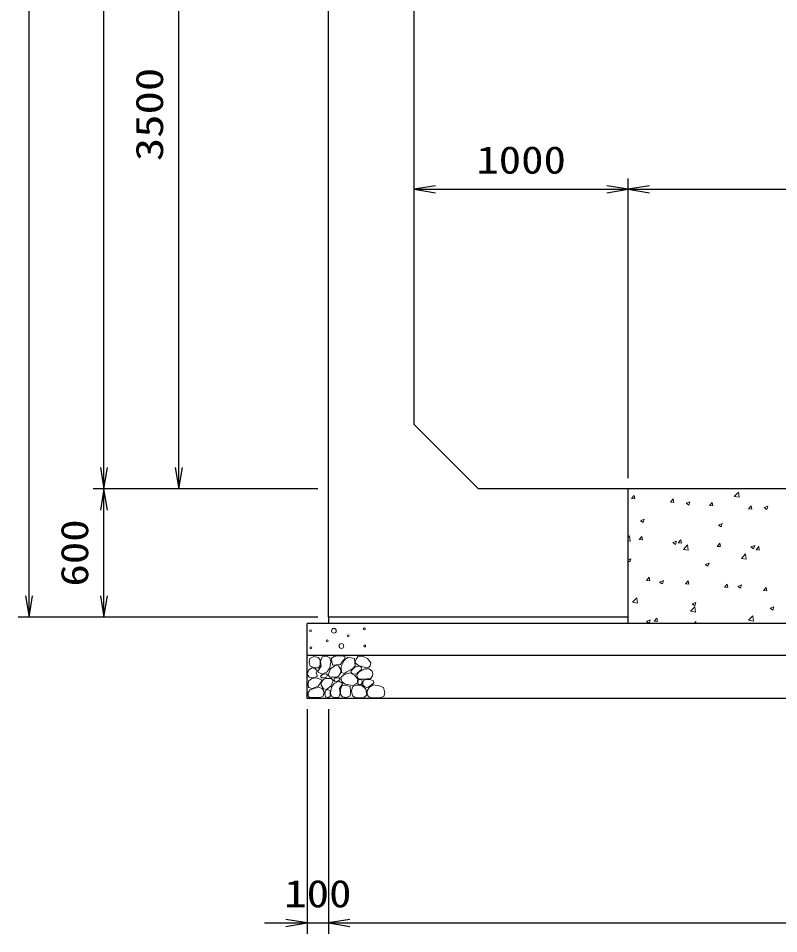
# Model space of a CAD drawing. Units: millimetres at full size. Extents: x 0 to 42050, y 0 to 29700.
# Drawn here: x 28675 to 32229, y 12170 to 16449 of the extents above; entities that cross this region are included whole.
import ezdxf
from ezdxf.enums import TextEntityAlignment as Align

# ---------------------------------------------------------------- set-up
doc = ezdxf.new("R2010")
doc.units = ezdxf.units.MM
for name, color, linetype, lineweight in [('D-DCR-HCHn', 4, 'Continuous', 9), ('D-STR-DIM', 7, 'Continuous', 25), ('D-STR-STRn', 1, 'Continuous', 25)]:
    doc.layers.add(name, color=color, linetype=linetype, lineweight=lineweight)
doc.styles.add('ＭＳ ゴシック', font='')
doc.styles.get('ＭＳ ゴシック').set_extended_font_data('MS Gothic')

# ---------------------------------------------------------------- blocks, each defined once
blk = doc.blocks.new('open_arrow')
at = {"color": 0, "linetype": 'Continuous', "lineweight": -2}
blk.add_lwpolyline([(7.5, 1.25), (0, 0), (7.5, -1.25)], dxfattribs=at)

msp = doc.modelspace()

# ---------------------------------------------------------------- linework, layer by layer
at = {"layer": 'D-DCR-HCHn'}
for p, q in [((31541.168, 14203.815), (31553.413, 14218.408)), ((31556.468, 14202.403), (31553.531, 14218.324)), ((32020.862, 14214.217), (32040.645, 14234.836)), ((32020.89, 14214.16), (32043.48, 14210.656)), ((32043.457, 14210.678), (32040.651, 14234.8)), ((31541.174, 14203.8), (31556.356, 14202.472)), ((31723.352, 14187.876), (31735.598, 14202.469)), ((31723.358, 14187.861), (31738.54, 14186.533)), ((31738.651, 14186.463), (31735.715, 14202.384)), ((31795.871, 14182.481), (31813.656, 14189.308)), ((31795.898, 14182.444), (31808.533, 14173.922)), ((31808.547, 14173.925), (31813.697, 14189.274)), ((31905.537, 14171.936), (31917.782, 14186.53)), ((31905.542, 14171.922), (31920.724, 14170.594)), ((31920.835, 14170.522), (31917.898, 14186.444)), ((32087.722, 14155.997), (32099.967, 14170.591)), ((32103.019, 14154.582), (32100.082, 14170.503)), ((32160.903, 14162.138), (32178.687, 14168.965)), ((32173.578, 14153.582), (32178.728, 14168.931)), ((32087.726, 14155.983), (32102.908, 14154.655)), ((32160.929, 14162.101), (32173.564, 14153.579)), ((31582.455, 14100.558), (31600.24, 14107.385)), ((31582.482, 14100.521), (31595.116, 14091.999)), ((31595.131, 14092.002), (31600.281, 14107.351)), ((31947.486, 14080.215), (31965.271, 14087.042)), ((31947.513, 14080.179), (31960.147, 14071.656)), ((31960.162, 14071.659), (31965.312, 14087.008)), ((31525, 14021.987), (31532.162, 14029.452)), ((31525, 14006.824), (31534.996, 14005.274)), ((31534.974, 14005.295), (31532.168, 14029.417)), ((31576.411, 14012.758), (31588.656, 14027.351)), ((31576.417, 14012.744), (31591.599, 14011.415)), ((31591.709, 14011.346), (31588.772, 14027.267)), ((31734.07, 13998.292), (31751.854, 14005.119)), ((31734.096, 13998.256), (31746.731, 13989.734)), ((31746.745, 13989.737), (31751.895, 14005.086)), ((31758.596, 13996.819), (31770.841, 14011.412)), ((31758.601, 13996.805), (31773.783, 13995.476)), ((31773.893, 13995.406), (31770.956, 14011.327)), ((31940.781, 13980.88), (31953.026, 13995.473)), ((31956.077, 13979.465), (31953.14, 13995.387)), ((31783.458, 13966.791), (31803.241, 13987.41)), ((31783.486, 13966.735), (31806.075, 13963.231)), ((31806.053, 13963.253), (31803.247, 13987.375)), ((31940.785, 13980.866), (31955.967, 13979.537)), ((32099.101, 13977.95), (32116.886, 13984.777)), ((32099.127, 13977.913), (32111.762, 13969.391)), ((32111.776, 13969.394), (32116.926, 13984.743)), ((32122.965, 13964.941), (32135.21, 13979.534)), ((32122.969, 13964.926), (32138.151, 13963.598)), ((32138.26, 13963.525), (32135.324, 13979.446)), ((31525, 13918.038), (31538.438, 13923.196)), ((31525, 13913.419), (31533.314, 13907.811)), ((31533.329, 13907.814), (31538.479, 13923.163)), ((32054.537, 13924.748), (32074.32, 13945.367)), ((32054.565, 13924.692), (32077.155, 13921.188)), ((32077.132, 13921.21), (32074.326, 13945.333)), ((31885.685, 13896.027), (31903.469, 13902.854)), ((31885.711, 13895.991), (31898.345, 13887.469)), ((31898.359, 13887.471), (31903.51, 13902.82)), ((31611.655, 13821.701), (31623.9, 13836.294)), ((31626.95, 13820.289), (31624.013, 13836.21)), ((31611.66, 13821.687), (31626.842, 13820.359)), ((31672.268, 13814.104), (31690.053, 13820.931)), ((31672.294, 13814.068), (31684.929, 13805.546)), ((31684.943, 13805.549), (31690.093, 13820.898)), ((31793.839, 13805.762), (31806.084, 13820.355)), ((31793.844, 13805.748), (31809.026, 13804.42)), ((31809.134, 13804.349), (31806.197, 13820.27)), ((31976.024, 13789.823), (31988.269, 13804.416)), ((31976.028, 13789.809), (31991.21, 13788.481)), ((31991.318, 13788.408), (31988.381, 13804.33)), ((32037.299, 13793.761), (32055.084, 13800.588)), ((32037.325, 13793.725), (32049.96, 13785.203)), ((32049.974, 13785.206), (32055.124, 13800.555)), ((32158.209, 13773.884), (32170.454, 13788.477)), ((32173.502, 13772.468), (32170.565, 13788.389)), ((31546.054, 13719.365), (31565.837, 13739.983)), ((31568.649, 13715.827), (31565.843, 13739.949)), ((32158.212, 13773.87), (32173.394, 13772.542)), ((31546.081, 13719.31), (31568.671, 13715.806)), ((31817.133, 13677.322), (31836.916, 13697.941)), ((31823.883, 13711.838), (31841.668, 13718.665)), ((31823.909, 13711.803), (31836.543, 13703.281)), ((31836.557, 13703.284), (31841.707, 13718.633)), ((31839.728, 13673.785), (31836.922, 13697.907)), ((32188.914, 13691.496), (32206.699, 13698.323)), ((32201.588, 13682.941), (32206.738, 13698.29)), ((31817.16, 13677.267), (31839.75, 13673.763)), ((32088.212, 13635.28), (32107.995, 13655.899)), ((32110.807, 13631.742), (32108.001, 13655.865)), ((32188.939, 13691.46), (32201.574, 13682.938)), ((31610.466, 13629.916), (31628.251, 13636.742)), ((31610.492, 13629.88), (31623.127, 13621.358)), ((31623.141, 13621.361), (31628.291, 13636.71)), ((31646.898, 13630.644), (31659.143, 13645.237)), ((31646.903, 13630.63), (31662.085, 13629.302)), ((31662.192, 13629.232), (31659.255, 13645.153)), ((31833.526, 13620), (31841.328, 13629.298)), ((31843.138, 13620), (31841.439, 13629.213)), ((32088.239, 13635.224), (32110.829, 13631.721))]:
    msp.add_line(p, q, dxfattribs=at)
for points in [[(30076.198, 13461.594), (30055.395, 13466.217), (30036.904, 13456.971), (30034.592, 13436.168), (30039.215, 13419.988), (30062.33, 13413.053), (30078.51, 13413.053), (30085.444, 13424.611), (30085.444, 13450.037)], [(30094.69, 13463.906), (30087.756, 13443.102), (30090.067, 13419.988), (30073.887, 13394.562), (30094.69, 13383.005), (30117.805, 13394.562), (30131.673, 13413.053), (30136.296, 13443.102), (30131.673, 13459.283), (30117.805, 13466.217)], [(30198.447, 13386.214), (30185.689, 13390.569), (30184.425, 13418.678), (30197.512, 13447.359), (30214.448, 13463.536), (30246.403, 13457.032), (30249.133, 13421.913), (30238.816, 13409.876), (30210.739, 13394.301)], [(30257.012, 13429.601), (30250.964, 13435.086), (30249.897, 13440.792), (30253.414, 13453.305), (30263.71, 13467.61), (30286.004, 13466.105), (30307.571, 13455.811), (30322.195, 13435.597), (30320.021, 13422.456), (30313.02, 13415.716), (30301.769, 13413.215), (30285.511, 13417.483), (30264.289, 13424.481)], [(30032.281, 13403.808), (30025.346, 13383.005), (30034.592, 13369.136), (30057.707, 13366.824), (30073.488, 13373.599), (30066.952, 13389.939), (30071.575, 13399.185), (30062.33, 13408.431), (30048.461, 13413.053)], [(30133.985, 13408.431), (30122.427, 13380.693), (30131.673, 13369.136), (30159.411, 13369.136), (30170.968, 13373.759), (30182.525, 13389.939), (30182.525, 13403.808), (30170.968, 13422.299), (30157.099, 13424.611)], [(30229.798, 13395.711), (30231.454, 13389.566), (30237.011, 13385.193), (30249.19, 13383.302), (30260.305, 13389.802), (30270.592, 13399.138), (30279.858, 13407.333), (30279.635, 13413.462), (30273.736, 13418.875), (30259.203, 13420.356), (30246.47, 13414.383), (30237.011, 13405.165), (30232.281, 13400.556)], [(30318.372, 13361.832), (30323.688, 13366.874), (30330.476, 13375.68), (30332.145, 13383.275), (30328.144, 13397.685), (30314.088, 13408.67), (30293.907, 13407.89), (30266.698, 13393.001), (30257.086, 13380.757), (30260.152, 13366.784), (30269.778, 13360.04), (30278.599, 13359.145), (30292.363, 13359.524), (30305.808, 13361.002)], [(30076.155, 13327.009), (30093.277, 13352.692), (30091.137, 13359.112), (30067.594, 13365.533), (30046.192, 13363.393), (30031.21, 13350.551), (30029.07, 13335.57), (30031.21, 13320.588), (30048.332, 13316.308)], [(30099.313, 13383.005), (30087.756, 13373.759), (30092.379, 13366.824), (30108.559, 13366.824), (30115.493, 13369.136), (30120.116, 13378.382), (30113.182, 13385.316)], [(30136.082, 13327.009), (30146.783, 13352.692), (30138.222, 13363.393), (30112.539, 13363.393), (30101.838, 13359.112), (30091.137, 13344.131), (30091.137, 13331.289), (30101.838, 13314.167), (30114.679, 13312.027)], [(30168.185, 13350.551), (30178.886, 13359.112), (30174.606, 13365.533), (30159.624, 13365.533), (30153.204, 13363.393), (30148.923, 13354.832), (30155.344, 13348.411)], [(30238.203, 13329.532), (30202.829, 13336.129), (30187.782, 13348.266), (30183.03, 13367.263), (30197.713, 13381.629), (30226.323, 13389.69), (30247.97, 13376.761), (30261.961, 13359.347), (30258.002, 13341.67)], [(30274.971, 13335.265), (30279.183, 13338.446), (30282.686, 13343.505), (30282.81, 13350.431), (30278.414, 13356.067), (30270.769, 13357.977), (30264.356, 13356.179), (30262.704, 13350.442), (30261.896, 13344.835), (30262.881, 13337.456), (30268.975, 13334.127)], [(30302.597, 13320.331), (30292.895, 13325.079), (30285.89, 13333.822), (30285.719, 13345.084), (30289.942, 13355.627), (30305.189, 13357.625), (30320.054, 13358.018), (30334.481, 13352.512), (30336.849, 13343.273), (30324.54, 13332.195), (30309.555, 13323.15)], [(30084.716, 13273.503), (30099.698, 13279.924), (30103.978, 13301.326), (30095.417, 13316.308), (30080.435, 13320.588), (30061.173, 13318.448), (30039.771, 13309.887), (30029.07, 13297.045), (30029.07, 13282.064), (30035.49, 13273.503), (30061.173, 13275.643)], [(30131.801, 13279.924), (30131.801, 13305.606), (30121.1, 13312.027), (30110.399, 13305.606), (30108.259, 13290.625), (30110.399, 13277.783), (30125.381, 13273.503)], [(30172.466, 13275.643), (30178.886, 13294.905), (30176.746, 13316.308), (30191.728, 13339.85), (30172.466, 13350.551), (30151.063, 13339.85), (30138.222, 13322.728), (30133.941, 13294.905), (30138.222, 13279.924), (30151.063, 13273.503)], [(30189.588, 13277.783), (30208.85, 13273.503), (30225.972, 13282.064), (30228.112, 13301.326), (30225.968, 13324.878), (30202.429, 13332.327), (30187.447, 13328.603), (30181.027, 13312.027), (30181.027, 13288.484)], [(30237.352, 13323.637), (30252.306, 13332.556), (30278.44, 13332.292), (30299.93, 13313.525), (30303.643, 13284.899), (30289.853, 13274.245), (30253.098, 13271.871), (30236.731, 13281.633), (30232.172, 13304.06)], [(30334.972, 13272.493), (30319.837, 13274.274), (30309.866, 13279.787), (30305.835, 13292.722), (30305.945, 13304.963), (30315.172, 13321.678), (30333.242, 13332.822), (30360.731, 13328.403), (30382.453, 13320.334), (30387.643, 13296.125), (30383.03, 13278.257), (30361.884, 13272.877)]]:
    msp.add_lwpolyline(points, close=True, dxfattribs=at)
msp.add_lwpolyline([(30168.432, 13468.547), (30151.093, 13466.446), (30139.258, 13458.701), (30139.626, 13439.819), (30145.514, 13426.087), (30160.025, 13426.185), (30180.107, 13429.153), (30189.799, 13443.689), (30199.082, 13453.492), (30201.884, 13464.345), (30189.099, 13468.547), (30168.082, 13468.547)], dxfattribs=at)
for centre, radius in [((30041.091, 13586.145), 4.5), ((30150.004, 13586.145), 11.25), ((30216.563, 13562.459), 4.5), ((30292.197, 13595.221), 4.5), ((30118.437, 13538.641), 4.5), ((30184.996, 13514.955), 11.25), ((30042.803, 13505.879), 4.5), ((30293.909, 13514.955), 4.5)]:
    msp.add_circle(centre, radius, dxfattribs=at)
at = {"layer": 'D-STR-DIM'}
for p, q in [((28725, 13650), (28725, 19700)), ((29075, 14250), (29075, 19250)), ((29425, 14250), (29425, 17750)), ((31525, 14300), (31525, 15700)), ((31525, 14300), (31525, 15700)), ((30525, 15650), (31525, 15650)), ((31525, 15650), (35525, 15650)), ((30075, 14250), (29025, 14250)), ((30075, 14250), (29025, 14250)), ((29075, 13650), (29075, 14250)), ((30075, 14250), (29375, 14250)), ((30075, 13650), (28675, 13650)), ((30075, 13650), (29025, 13650)), ((30025, 13220), (30025, 12170)), ((30125, 13220), (30125, 12170)), ((30125, 13220), (30125, 12170)), ((29825, 12220), (30325, 12220)), ((30125, 12220), (36925, 12220))]:
    msp.add_line(p, q, dxfattribs=at)
at = {"layer": 'D-STR-STRn'}
for p, q in [((30125, 13650), (30125, 19700)), ((30525, 14550), (30525, 18950)), ((30825, 14250), (30525, 14550)), ((36225, 14250), (30825, 14250)), ((31525, 13620), (31525, 14250)), ((37025, 13620), (30025, 13620)), ((30025, 13270), (30025, 13620)), ((31525, 13650), (30125, 13650)), ((30125, 13650), (30125, 13620)), ((37025, 13470), (30025, 13470)), ((37025, 13270), (30025, 13270))]:
    msp.add_line(p, q, dxfattribs=at)

# ---------------------------------------------------------------- block references
at = {"layer": 'D-STR-DIM', "xscale": 13.3, "yscale": 13.3}
for p in [(30525, 15650), (31525, 15650), (30125, 12220), (30125, 12220)]:
    msp.add_blockref('open_arrow', p, dxfattribs=at)
for p, rotation in [((31525, 15650), 180), ((29075, 14250), 90), ((29425, 14250), 90), ((29075, 14250), 270), ((28725, 13650), 90), ((29075, 13650), 90), ((30025, 12220), 180)]:
    msp.add_blockref('open_arrow', p, dxfattribs=dict(at, rotation=rotation))

# ---------------------------------------------------------------- texts
at = {"layer": 'D-STR-DIM', "style": 'ＭＳ ゴシック'}
for s, width, p in [('3500', 1.25, (29287.5, 16000)), ('600', 1.2, (28937.5, 13950))]:
    msp.add_text(s, height=128.3, rotation=90, dxfattribs=dict(at, width=width)).set_placement(p, align=Align.MIDDLE_CENTER)
at = {"layer": 'D-STR-DIM', "style": 'ＭＳ ゴシック', "width": 1.2}
for s, p in [('1000', (31025, 15787.5)), ('100', (30075, 12357.5))]:
    msp.add_text(s, height=128.3, dxfattribs=at).set_placement(p, align=Align.MIDDLE_CENTER)

doc.saveas('drawing.dxf')
